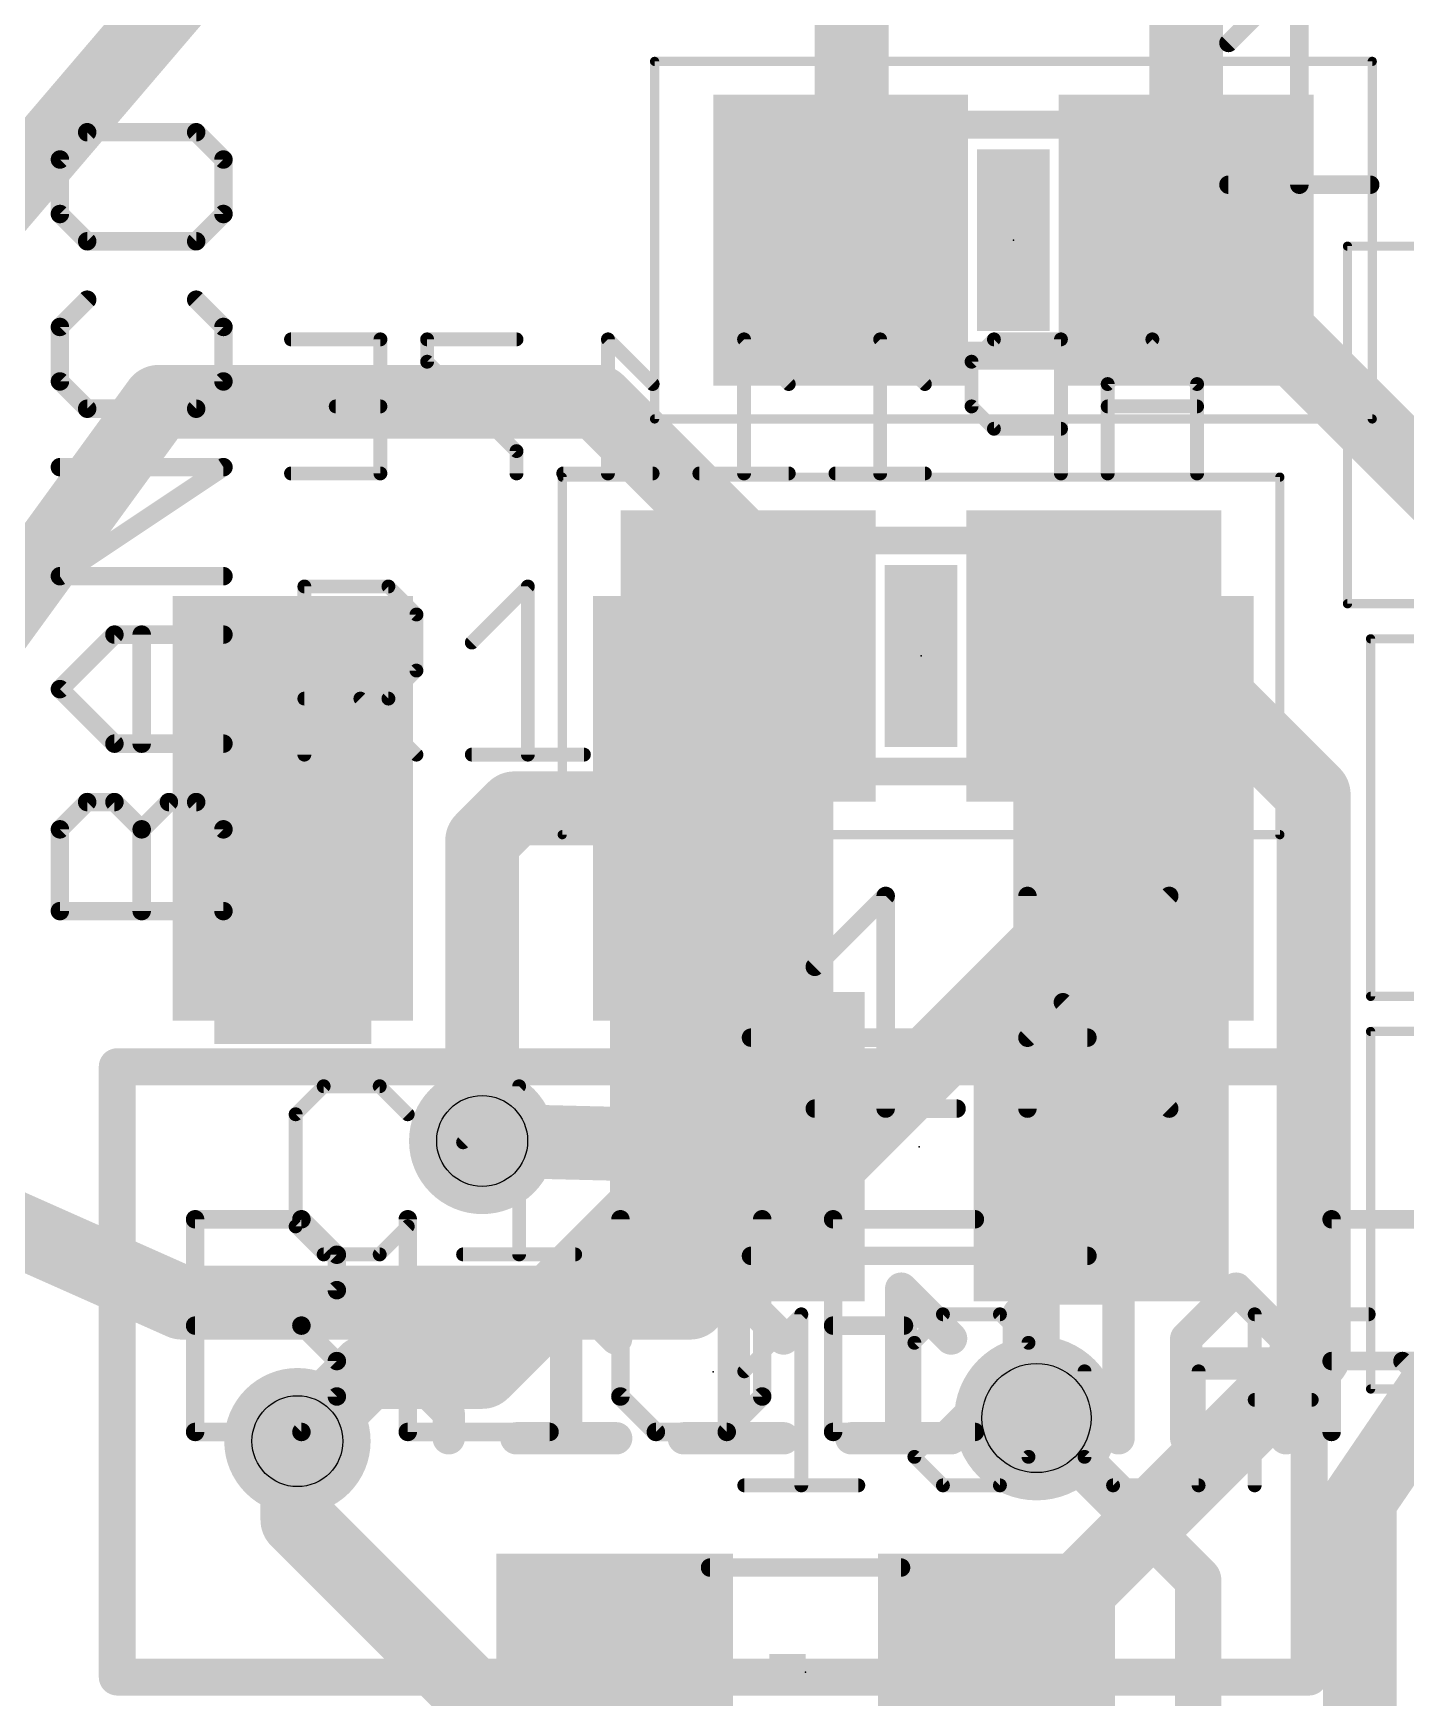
# Model space of a CAD drawing. Extents: x -7.5 to 53.1, y 33.1 to 75.6.
# Drawn here: x 11.5 to 19.05, y 40.12 to 49.27 of the extents above; entities that cross this region are included whole.
import ezdxf

# ---------------------------------------------------------------- set-up
doc = ezdxf.new("R2010")
doc.units = 0
for name, color, linetype in [('1', 22, 'CONTINUOUS'), ('16', 175, 'CONTINUOUS'), ('18', 82, 'CONTINUOUS'), ('21', 251, 'CONTINUOUS'), ('22', 2, 'CONTINUOUS'), ('23', 7, 'CONTINUOUS'), ('24', 7, 'CONTINUOUS'), ('25', 253, 'CONTINUOUS'), ('26', 253, 'CONTINUOUS'), ('27', 253, 'CONTINUOUS'), ('28', 253, 'CONTINUOUS'), ('29', 253, 'CONTINUOUS'), ('30', 253, 'CONTINUOUS'), ('31', 253, 'CONTINUOUS'), ('32', 253, 'CONTINUOUS'), ('35', 253, 'CONTINUOUS'), ('36', 253, 'CONTINUOUS'), ('39', 22, 'CONTINUOUS'), ('40', 175, 'CONTINUOUS'), ('44', 253, 'CONTINUOUS'), ('51', 53, 'CONTINUOUS'), ('52', 253, 'CONTINUOUS')]:
    doc.layers.add(name, color=color, linetype=linetype)

# ---------------------------------------------------------------- blocks, each defined once
blk = doc.blocks.new('RECT')
blk.add_solid([(-0.5, -0.5), (0.5, -0.5), (-0.5, 0.5), (0.5, 0.5)])
blk = doc.blocks.new('ROUNDV')
at = {"const_width": 0.5}
blk.add_lwpolyline([(0, -0.25, 1), (0, 0.25, 1), (0, -0.25)], format="xyb", dxfattribs=at)

msp = doc.modelspace()

# ---------------------------------------------------------------- linework, layer by layer
at = {"layer": '1'}
for points, const_width in [([(9.779, 46.53), (14.9634, 52.6034)], 0.4064), ([(10.16, 44.45), (12.192, 47.244)], 0.4064), ([(12.192, 47.244), (14.605, 47.244)], 0.4064), ([(14.605, 47.244), (15.433, 46.416)], 0.4064), ([(15.433, 46.416), (15.433, 45.847)], 0.4064), ([(17.78, 45.847), (17.333, 45.847)], 0.4064), ([(18.542, 45.085), (17.78, 45.847)], 0.4064), ([(18.542, 42.003), (18.542, 45.085)], 0.4064), ([(14.071, 43.18), (13.97, 43.18)], 0.4064), ([(15.373, 43.148), (14.071, 43.18)], 0.4064), ([(13.97, 41.91), (15.208, 43.148)], 0.4064), ([(15.208, 43.148), (15.373, 43.148)], 0.4064), ([(17.018, 42.793), (17.373, 43.148)], 0.254), ([(17.373, 43.148), (17.939, 43.148)], 0.254), ([(18.796, 41.209), (19.878, 42.799)], 0.4064), ([(17.018, 41.656), (17.018, 42.793)], 0.254), ([(16.798, 40.259), (18.542, 42.003)], 0.4064), ([(12.954, 41.529), (13.335, 41.91)], 0.4064), ([(13.335, 41.91), (13.97, 41.91)], 0.4064), ([(18.796, 36.83), (18.796, 41.209)], 0.4064)]:
    msp.add_lwpolyline(points, dxfattribs=dict(at, const_width=const_width))
for points, const_width in [([(12.192, 47.3456, 1), (12.192, 47.1424)], 0.2032), ([(12.2742, 47.1842, 1), (12.1098, 47.3038)], 0.2032), ([(14.6768, 47.3158, 1), (14.5332, 47.1722)], 0.2032), ([(14.605, 47.1424, 1), (14.605, 47.3456)], 0.2032), ([(15.5346, 46.416, 1), (15.3314, 46.416)], 0.2032), ([(15.3612, 46.3442, 1), (15.5048, 46.4878)], 0.2032), ([(17.333, 45.9486, 1), (17.333, 45.7454)], 0.2032), ([(17.8518, 45.9188, 1), (17.7082, 45.7752)], 0.2032), ([(17.78, 45.7454, 1), (17.78, 45.9486)], 0.2032), ([(15.3314, 45.847, 1), (15.5346, 45.847)], 0.2032), ([(18.6436, 45.085, 1), (18.4404, 45.085)], 0.2032), ([(18.4702, 45.0132, 1), (18.6138, 45.1568)], 0.2032), ([(13.97, 43.2816, 1), (13.97, 43.0784)], 0.2032), ([(14.0735, 43.2816, 1), (14.0685, 43.0784)], 0.2032), ([(14.071, 43.0784, 1), (14.071, 43.2816)], 0.2032), ([(15.208, 43.2496, 1), (15.208, 43.0464)], 0.2032), ([(15.2798, 43.0762, 1), (15.1362, 43.2198)], 0.2032), ([(15.3705, 43.0464, 1), (15.3755, 43.2496)], 0.2032), ([(15.373, 43.0464, 1), (15.373, 43.2496)], 0.2032), ([(17.373, 43.2115, 1), (17.373, 43.0845)], 0.127), ([(17.4179, 43.1031, 1), (17.3281, 43.1929)], 0.127), ([(17.939, 43.0845, 1), (17.939, 43.2115)], 0.127), ([(17.0815, 42.793, 1), (16.9545, 42.793)], 0.127), ([(16.9731, 42.8379, 1), (17.0629, 42.7481)], 0.127), ([(18.6138, 41.9312, 1), (18.4702, 42.0748)], 0.2032), ([(13.335, 42.0116, 1), (13.335, 41.8084)], 0.2032), ([(13.4068, 41.8382, 1), (13.2632, 41.9818)], 0.2032), ([(13.97, 41.8084, 1), (13.97, 42.0116)], 0.2032), ([(18.4404, 42.003, 1), (18.6436, 42.003)], 0.2032), ([(13.8982, 41.9818, 1), (14.0418, 41.8382)], 0.2032), ([(12.8822, 41.6008, 1), (13.0258, 41.4572)], 0.2032), ([(16.9545, 41.656, 1), (17.0815, 41.656)], 0.127), ([(18.8976, 41.209, 1), (18.6944, 41.209)], 0.2032), ([(18.712, 41.2662, 1), (18.88, 41.1518)], 0.2032), ([(16.7262, 40.3308, 1), (16.8698, 40.1872)], 0.2032)]:
    msp.add_lwpolyline(points, format="xyb", dxfattribs=dict(at, const_width=const_width))
at = {"layer": '16'}
for points, const_width in [([(17.841, 54.671), (17.841, 48.133)], 0.4064), ([(16.002, 48.194), (16.002, 49.784)], 0.4064), ([(15.941, 48.133), (16.002, 48.194)], 0.4064), ([(17.841, 48.133), (19.474, 46.5)], 0.4064), ([(13.97, 44.831), (14.1478, 45.0088)], 0.4064), ([(14.1478, 45.0088), (15.24, 45.0088)], 0.4064), ([(17.5514, 44.6024), (17.5514, 45.0088)], 0.4064), ([(13.97, 43.18), (13.97, 44.831)], 0.4064), ([(17.399, 44.45), (17.5514, 44.6024)], 0.4064), ([(15.113, 42.291), (17.272, 44.45)], 0.4064), ([(17.272, 44.45), (17.399, 44.45)], 0.4064), ([(11.176, 42.799), (12.319, 42.291)], 0.4064), ([(12.319, 42.291), (15.113, 42.291)], 0.4064), ([(17.907, 40.767), (17.018, 41.656)], 0.254), ([(12.954, 41.097), (12.954, 41.529)], 0.4064), ([(15.24, 38.811), (12.954, 41.097)], 0.4064), ([(17.907, 38.354), (17.907, 40.767)], 0.254)]:
    msp.add_lwpolyline(points, dxfattribs=dict(at, const_width=const_width))
for points, const_width in [([(16.0738, 48.1222, 1), (15.9302, 48.2658)], 0.2032), ([(17.9128, 48.2048, 1), (17.7692, 48.0612)], 0.2032), ([(15.8692, 48.2048, 1), (16.0128, 48.0612)], 0.2032), ([(15.9004, 48.194, 1), (16.1036, 48.194)], 0.2032), ([(17.7394, 48.133, 1), (17.9426, 48.133)], 0.2032), ([(14.1478, 45.1104, 1), (14.1478, 44.9072)], 0.2032), ([(14.2196, 44.937, 1), (14.076, 45.0806)], 0.2032), ([(15.24, 44.9072, 1), (15.24, 45.1104)], 0.2032), ([(17.653, 45.0088, 1), (17.4498, 45.0088)], 0.2032), ([(14.0716, 44.831, 1), (13.8684, 44.831)], 0.2032), ([(13.8982, 44.9028, 1), (14.0418, 44.7592)], 0.2032), ([(17.6232, 44.5306, 1), (17.4796, 44.6742)], 0.2032), ([(17.4498, 44.6024, 1), (17.653, 44.6024)], 0.2032), ([(17.272, 44.5516, 1), (17.272, 44.3484)], 0.2032), ([(17.3438, 44.3782, 1), (17.2002, 44.5218)], 0.2032), ([(17.3272, 44.5218, 1), (17.4708, 44.3782)], 0.2032), ([(17.399, 44.3484, 1), (17.399, 44.5516)], 0.2032), ([(13.8684, 43.18, 1), (14.0716, 43.18)], 0.2032), ([(12.319, 42.3926, 1), (12.319, 42.1894)], 0.2032), ([(12.2777, 42.1982, 1), (12.3603, 42.3838)], 0.2032), ([(15.113, 42.1894, 1), (15.113, 42.3926)], 0.2032), ([(15.0412, 42.3628, 1), (15.1848, 42.2192)], 0.2032), ([(17.0629, 41.7009, 1), (16.9731, 41.6111)], 0.127), ([(13.0556, 41.529, 1), (12.8524, 41.529)], 0.2032), ([(13.0258, 41.1688, 1), (12.8822, 41.0252)], 0.2032), ([(12.8524, 41.097, 1), (13.0556, 41.097)], 0.2032), ([(17.9705, 40.767, 1), (17.8435, 40.767)], 0.127), ([(17.8621, 40.7221, 1), (17.9519, 40.8119)], 0.127)]:
    msp.add_lwpolyline(points, format="xyb", dxfattribs=dict(at, const_width=const_width))
at = {"layer": '22', "const_width": 0.2032}
for points in [[(18.5166, 43.588), (11.9634, 43.588)], [(11.9634, 43.588), (11.9634, 40.232)], [(18.5166, 40.232), (18.5166, 43.588)], [(11.9634, 40.232), (18.5166, 40.232)]]:
    msp.add_lwpolyline(points, dxfattribs=at)
at = {"layer": '22', "const_width": 0.1016}
for points in [[(11.9634, 43.6388, 1), (11.9634, 43.5372)], [(12.0142, 43.588, 1), (11.9126, 43.588)], [(18.5674, 43.588, 1), (18.4658, 43.588)], [(18.5166, 43.5372, 1), (18.5166, 43.6388)], [(11.9634, 40.2828, 1), (11.9634, 40.1812)], [(11.9126, 40.232, 1), (12.0142, 40.232)], [(18.4658, 40.232, 1), (18.5674, 40.232)], [(18.5166, 40.1812, 1), (18.5166, 40.2828)]]:
    msp.add_lwpolyline(points, format="xyb", dxfattribs=at)
at = {"layer": '23'}
for p in [(16.383, 45.847), (16.373, 43.148), (15.748, 40.259)]:
    msp.add_point(p, dxfattribs=at)
at = {"layer": '24'}
for p in [(16.891, 48.133), (15.24, 41.91)]:
    msp.add_point(p, dxfattribs=at)
at = {"layer": '25'}
for points, const_width in [([(11.7979, 48.7264), (11.648, 48.5765)], 0.1016), ([(12.3973, 48.7264), (11.7979, 48.7264)], 0.1016), ([(12.5472, 48.5765), (12.3973, 48.7264)], 0.1016), ([(11.648, 48.5765), (11.648, 48.2768)], 0.1016), ([(12.5472, 48.2768), (12.5472, 48.5765)], 0.1016), ([(11.648, 48.2768), (11.7979, 48.1269)], 0.1016), ([(12.3973, 48.1269), (12.5472, 48.2768)], 0.1016), ([(11.7979, 48.1269), (12.3973, 48.1269)], 0.1016), ([(11.7979, 47.8056), (11.648, 47.6557)], 0.1016), ([(12.5472, 47.6557), (12.3973, 47.8056)], 0.1016), ([(11.648, 47.6557), (11.648, 47.356)], 0.1016), ([(12.5472, 47.356), (12.5472, 47.6557)], 0.1016), ([(11.648, 47.356), (11.7979, 47.2062)], 0.1016), ([(12.3973, 47.2062), (12.5472, 47.356)], 0.1016), ([(11.7979, 47.2062), (12.3973, 47.2062)], 0.1016), ([(11.648, 46.2854), (12.5472, 46.8848)], 0.1016), ([(12.5472, 46.8848), (11.648, 46.8848)], 0.1016), ([(12.5472, 46.2854), (11.648, 46.2854)], 0.1016), ([(12.9921, 45.3041), (12.9921, 46.2287)], 0.0762), ([(12.9921, 46.2287), (13.4544, 46.2287)], 0.0762), ([(13.4544, 46.2287), (13.6085, 46.0746)], 0.0762), ([(13.9129, 45.9205), (14.2211, 46.2287)], 0.0762), ([(14.2211, 46.2287), (14.2211, 45.3041)], 0.0762), ([(13.6085, 46.0746), (13.6085, 45.7664)], 0.0762), ([(11.648, 45.6643), (11.9478, 45.964)], 0.1016), ([(11.9478, 45.964), (12.5472, 45.964)], 0.1016), ([(12.0976, 45.3646), (12.0976, 45.964)], 0.1016), ([(13.6085, 45.7664), (13.4544, 45.6123)], 0.0762), ([(11.9478, 45.3646), (11.648, 45.6643)], 0.1016), ([(13.4544, 45.6123), (12.9921, 45.6123)], 0.0762), ([(13.3003, 45.6123), (13.6085, 45.3041)], 0.0762), ([(12.5472, 45.3646), (11.9478, 45.3646)], 0.1016), ([(13.9129, 45.3041), (14.5293, 45.3041)], 0.0762), ([(11.648, 44.8934), (11.7979, 45.0432)], 0.1016), ([(11.7979, 45.0432), (11.9478, 45.0432)], 0.1016), ([(11.9478, 45.0432), (12.0976, 44.8934)], 0.1016), ([(12.0976, 44.8934), (12.2475, 45.0432)], 0.1016), ([(12.2475, 45.0432), (12.3973, 45.0432)], 0.1016), ([(12.3973, 45.0432), (12.5472, 44.8934)], 0.1016), ([(11.648, 44.4438), (11.648, 44.8934)], 0.1016), ([(12.0976, 44.4438), (12.0976, 44.8934)], 0.1016), ([(12.5472, 44.8934), (12.5472, 44.4438)], 0.1016), ([(12.5472, 44.4438), (11.648, 44.4438)], 0.1016), ([(13.0982, 43.4807), (12.9441, 43.3266)], 0.0762), ([(13.4064, 43.4807), (13.0982, 43.4807)], 0.0762), ([(13.5605, 43.3266), (13.4064, 43.4807)], 0.0762), ([(13.8649, 43.1725), (14.1731, 43.4807)], 0.0762), ([(14.1731, 43.4807), (14.1731, 42.5561)], 0.0762), ([(12.9441, 43.3266), (12.9441, 42.7102)], 0.0762), ([(12.9441, 42.7102), (13.0982, 42.5561)], 0.0762), ([(13.4064, 42.5561), (13.5605, 42.7102)], 0.0762), ([(13.0982, 42.5561), (13.4064, 42.5561)], 0.0762), ([(13.8649, 42.5561), (14.4813, 42.5561)], 0.0762)]:
    msp.add_lwpolyline(points, dxfattribs=dict(at, const_width=const_width))
for points, const_width in [([(11.7979, 48.7518, 1), (11.7979, 48.701)], 0.0508), ([(11.8159, 48.7084, 1), (11.7799, 48.7443)], 0.0508), ([(12.4153, 48.7443, 1), (12.3794, 48.7084)], 0.0508), ([(12.3973, 48.701, 1), (12.3973, 48.7518)], 0.0508), ([(11.6734, 48.5765, 1), (11.6226, 48.5765)], 0.0508), ([(11.6301, 48.5945, 1), (11.666, 48.5586)], 0.0508), ([(12.5726, 48.5765, 1), (12.5218, 48.5765)], 0.0508), ([(12.5292, 48.5586, 1), (12.5652, 48.5945)], 0.0508), ([(11.666, 48.2948, 1), (11.6301, 48.2588)], 0.0508), ([(12.5652, 48.2588, 1), (12.5292, 48.2948)], 0.0508), ([(11.6226, 48.2768, 1), (11.6734, 48.2768)], 0.0508), ([(12.5218, 48.2768, 1), (12.5726, 48.2768)], 0.0508), ([(11.7979, 48.1523, 1), (11.7979, 48.1015)], 0.0508), ([(11.7799, 48.109, 1), (11.8159, 48.1449)], 0.0508), ([(12.3794, 48.1449, 1), (12.4153, 48.109)], 0.0508), ([(12.3973, 48.1015, 1), (12.3973, 48.1523)], 0.0508), ([(11.8159, 47.7876, 1), (11.7799, 47.8236)], 0.0508), ([(12.4153, 47.8236, 1), (12.3794, 47.7876)], 0.0508), ([(11.6734, 47.6557, 1), (11.6226, 47.6557)], 0.0508), ([(11.6301, 47.6737, 1), (11.666, 47.6378)], 0.0508), ([(12.5726, 47.6557, 1), (12.5218, 47.6557)], 0.0508), ([(12.5292, 47.6378, 1), (12.5652, 47.6737)], 0.0508), ([(11.6226, 47.356, 1), (11.6734, 47.356)], 0.0508), ([(11.666, 47.374, 1), (11.6301, 47.3381)], 0.0508), ([(12.5218, 47.356, 1), (12.5726, 47.356)], 0.0508), ([(12.5652, 47.3381, 1), (12.5292, 47.374)], 0.0508), ([(11.7979, 47.2316, 1), (11.7979, 47.1808)], 0.0508), ([(11.7799, 47.1882, 1), (11.8159, 47.2241)], 0.0508), ([(12.3794, 47.2241, 1), (12.4153, 47.1882)], 0.0508), ([(12.3973, 47.1808, 1), (12.3973, 47.2316)], 0.0508), ([(11.648, 46.9102, 1), (11.648, 46.8594)], 0.0508), ([(12.5613, 46.8637, 1), (12.5331, 46.9059)], 0.0508), ([(12.5472, 46.8594, 1), (12.5472, 46.9102)], 0.0508), ([(11.648, 46.3108, 1), (11.648, 46.26)], 0.0508), ([(11.6339, 46.3065, 1), (11.6621, 46.2642)], 0.0508), ([(12.5472, 46.26, 1), (12.5472, 46.3108)], 0.0508), ([(12.9921, 46.2477, 1), (12.9921, 46.2096)], 0.0381), ([(13.0112, 46.2287, 1), (12.9731, 46.2287)], 0.0381), ([(13.4679, 46.2422, 1), (13.4409, 46.2152)], 0.0381), ([(13.4544, 46.2096, 1), (13.4544, 46.2477)], 0.0381), ([(14.2401, 46.2287, 1), (14.202, 46.2287)], 0.0381), ([(14.2345, 46.2152, 1), (14.2076, 46.2422)], 0.0381), ([(13.6275, 46.0746, 1), (13.5894, 46.0746)], 0.0381), ([(13.595, 46.0611, 1), (13.622, 46.0881)], 0.0381), ([(11.9478, 45.9894, 1), (11.9478, 45.9386)], 0.0508), ([(11.9657, 45.9461, 1), (11.9298, 45.982)], 0.0508), ([(12.123, 45.964, 1), (12.0722, 45.964)], 0.0508), ([(12.5472, 45.9386, 1), (12.5472, 45.9894)], 0.0508), ([(13.8994, 45.934, 1), (13.9264, 45.907)], 0.0381), ([(13.5894, 45.7664, 1), (13.6275, 45.7664)], 0.0381), ([(13.622, 45.7529, 1), (13.595, 45.7799)], 0.0381), ([(11.666, 45.6823, 1), (11.6301, 45.6463)], 0.0508), ([(11.6301, 45.6823, 1), (11.666, 45.6463)], 0.0508), ([(12.9921, 45.6313, 1), (12.9921, 45.5932)], 0.0381), ([(13.3138, 45.6258, 1), (13.2868, 45.5988)], 0.0381), ([(13.4409, 45.6258, 1), (13.4679, 45.5988)], 0.0381), ([(13.4544, 45.5932, 1), (13.4544, 45.6313)], 0.0381), ([(11.9478, 45.39, 1), (11.9478, 45.3392)], 0.0508), ([(11.9298, 45.3466, 1), (11.9657, 45.3825)], 0.0508), ([(12.5472, 45.3392, 1), (12.5472, 45.39)], 0.0508), ([(12.0722, 45.3646, 1), (12.123, 45.3646)], 0.0508), ([(12.9731, 45.3041, 1), (13.0112, 45.3041)], 0.0381), ([(13.595, 45.2906, 1), (13.622, 45.3176)], 0.0381), ([(13.9129, 45.3232, 1), (13.9129, 45.2851)], 0.0381), ([(14.202, 45.3041, 1), (14.2401, 45.3041)], 0.0381), ([(14.5293, 45.2851, 1), (14.5293, 45.3232)], 0.0381), ([(11.7979, 45.0686, 1), (11.7979, 45.0178)], 0.0508), ([(11.8159, 45.0253, 1), (11.7799, 45.0612)], 0.0508), ([(11.9657, 45.0612, 1), (11.9298, 45.0253)], 0.0508), ([(11.9478, 45.0178, 1), (11.9478, 45.0686)], 0.0508), ([(12.2475, 45.0686, 1), (12.2475, 45.0178)], 0.0508), ([(12.2654, 45.0253, 1), (12.2295, 45.0612)], 0.0508), ([(12.4153, 45.0612, 1), (12.3794, 45.0253)], 0.0508), ([(12.3973, 45.0178, 1), (12.3973, 45.0686)], 0.0508), ([(11.6734, 44.8934, 1), (11.6226, 44.8934)], 0.0508), ([(11.6301, 44.9113, 1), (11.666, 44.8754)], 0.0508), ([(12.123, 44.8934, 1), (12.0722, 44.8934)], 0.0508), ([(12.0797, 44.9113, 1), (12.1156, 44.8754)], 0.0508), ([(12.0797, 44.8754, 1), (12.1156, 44.9113)], 0.0508), ([(12.5726, 44.8934, 1), (12.5218, 44.8934)], 0.0508), ([(12.5292, 44.8754, 1), (12.5652, 44.9113)], 0.0508), ([(11.648, 44.4692, 1), (11.648, 44.4184)], 0.0508), ([(12.5472, 44.4184, 1), (12.5472, 44.4692)], 0.0508), ([(11.6226, 44.4438, 1), (11.6734, 44.4438)], 0.0508), ([(12.0722, 44.4438, 1), (12.123, 44.4438)], 0.0508), ([(12.5218, 44.4438, 1), (12.5726, 44.4438)], 0.0508), ([(13.0982, 43.4997, 1), (13.0982, 43.4616)], 0.0381), ([(13.1117, 43.4672, 1), (13.0847, 43.4942)], 0.0381), ([(13.4199, 43.4942, 1), (13.3929, 43.4672)], 0.0381), ([(13.4064, 43.4616, 1), (13.4064, 43.4997)], 0.0381), ([(14.1921, 43.4807, 1), (14.154, 43.4807)], 0.0381), ([(14.1865, 43.4672, 1), (14.1596, 43.4942)], 0.0381), ([(12.9306, 43.3401, 1), (12.9576, 43.3131)], 0.0381), ([(12.9632, 43.3266, 1), (12.9251, 43.3266)], 0.0381), ([(13.547, 43.3131, 1), (13.574, 43.3401)], 0.0381), ([(13.8514, 43.186, 1), (13.8784, 43.159)], 0.0381), ([(12.9576, 42.7237, 1), (12.9306, 42.6967)], 0.0381), ([(13.574, 42.6967, 1), (13.547, 42.7237)], 0.0381), ([(12.9251, 42.7102, 1), (12.9632, 42.7102)], 0.0381), ([(13.0982, 42.5752, 1), (13.0982, 42.5371)], 0.0381), ([(13.0847, 42.5426, 1), (13.1117, 42.5696)], 0.0381), ([(13.3929, 42.5696, 1), (13.4199, 42.5426)], 0.0381), ([(13.4064, 42.5371, 1), (13.4064, 42.5752)], 0.0381), ([(13.8649, 42.5752, 1), (13.8649, 42.5371)], 0.0381), ([(14.154, 42.5561, 1), (14.1921, 42.5561)], 0.0381), ([(14.4813, 42.5371, 1), (14.4813, 42.5752)], 0.0381)]:
    msp.add_lwpolyline(points, format="xyb", dxfattribs=dict(at, const_width=const_width))
at = {"layer": '26', "const_width": 0.1778}
for points in [[(13.7859, 42.3678), (13.2373, 42.3678)], [(13.2373, 42.3678), (13.2373, 42.2307)], [(14.7067, 42.0935), (14.4324, 42.3678)], [(14.4324, 42.3678), (14.4324, 41.5449)], [(15.6275, 42.0935), (15.3532, 42.3678)], [(15.3532, 42.3678), (15.3532, 41.5449)], [(16.5483, 42.0935), (16.274, 42.3678)], [(16.274, 42.3678), (16.274, 41.5449)], [(17.0576, 42.3678), (16.9204, 42.2307)], [(17.469, 42.3678), (17.0576, 42.3678)], [(17.469, 41.5449), (17.469, 42.3678)], [(18.1155, 42.3678), (17.8412, 42.0935)], [(18.3898, 42.0935), (18.1155, 42.3678)], [(13.2373, 42.2307), (13.7859, 41.6821)], [(16.9204, 42.2307), (16.9204, 41.9564)], [(17.8412, 42.0935), (17.8412, 41.5449)], [(18.3898, 41.5449), (18.3898, 42.0935)], [(16.9204, 41.9564), (17.0576, 41.8192)], [(18.3898, 41.9564), (17.8412, 41.9564)], [(17.0576, 41.8192), (17.469, 41.8192)], [(13.7859, 41.6821), (13.7859, 41.5449)], [(14.7067, 41.5449), (14.1581, 41.5449)], [(15.6275, 41.5449), (15.0789, 41.5449)], [(16.5483, 41.5449), (15.9997, 41.5449)]]:
    msp.add_lwpolyline(points, dxfattribs=at)
at = {"layer": '26', "const_width": 0.0889}
for points in [[(13.2373, 42.4123, 1), (13.2373, 42.3234)], [(13.2818, 42.3678, 1), (13.1929, 42.3678)], [(13.7859, 42.3234, 1), (13.7859, 42.4123)], [(14.4768, 42.3678, 1), (14.3879, 42.3678)], [(14.4638, 42.3992, 1), (14.401, 42.3364)], [(15.3976, 42.3678, 1), (15.3087, 42.3678)], [(15.3846, 42.3992, 1), (15.3217, 42.3364)], [(16.3054, 42.3992, 1), (16.2425, 42.3364)], [(16.3184, 42.3678, 1), (16.2295, 42.3678)], [(17.0576, 42.4123, 1), (17.0576, 42.3234)], [(17.089, 42.3364, 1), (17.0262, 42.3992)], [(17.5135, 42.3678, 1), (17.4246, 42.3678)], [(17.469, 42.3234, 1), (17.469, 42.4123)], [(18.147, 42.3992, 1), (18.0841, 42.3364)], [(18.147, 42.3364, 1), (18.0841, 42.3992)], [(13.2687, 42.2621, 1), (13.2059, 42.1992)], [(16.889, 42.2621, 1), (16.9519, 42.1992)], [(16.9649, 42.2307, 1), (16.876, 42.2307)], [(13.1929, 42.2307, 1), (13.2818, 42.2307)], [(14.6753, 42.0621, 1), (14.7381, 42.1249)], [(15.596, 42.0621, 1), (15.6589, 42.1249)], [(16.5168, 42.0621, 1), (16.5797, 42.1249)], [(17.8857, 42.0935, 1), (17.7968, 42.0935)], [(17.8098, 42.1249, 1), (17.8727, 42.0621)], [(18.4343, 42.0935, 1), (18.3454, 42.0935)], [(18.3584, 42.0621, 1), (18.4213, 42.1249)], [(16.9519, 41.9878, 1), (16.889, 41.9249)], [(17.8412, 42.0008, 1), (17.8412, 41.9119)], [(18.3898, 41.9119, 1), (18.3898, 42.0008)], [(16.876, 41.9564, 1), (16.9649, 41.9564)], [(17.0576, 41.8636, 1), (17.0576, 41.7748)], [(17.0262, 41.7878, 1), (17.089, 41.8506)], [(17.469, 41.7748, 1), (17.469, 41.8636)], [(13.8303, 41.6821, 1), (13.7415, 41.6821)], [(13.7545, 41.6506, 1), (13.8173, 41.7135)], [(13.7415, 41.5449, 1), (13.8303, 41.5449)], [(14.1581, 41.5894, 1), (14.1581, 41.5005)], [(14.3879, 41.5449, 1), (14.4768, 41.5449)], [(14.7067, 41.5005, 1), (14.7067, 41.5894)], [(15.0789, 41.5894, 1), (15.0789, 41.5005)], [(15.3087, 41.5449, 1), (15.3976, 41.5449)], [(15.6275, 41.5005, 1), (15.6275, 41.5894)], [(15.9997, 41.5894, 1), (15.9997, 41.5005)], [(16.2295, 41.5449, 1), (16.3184, 41.5449)], [(16.5483, 41.5005, 1), (16.5483, 41.5894)], [(17.4246, 41.5449, 1), (17.5135, 41.5449)], [(17.7968, 41.5449, 1), (17.8857, 41.5449)], [(18.3454, 41.5449, 1), (18.4343, 41.5449)]]:
    msp.add_lwpolyline(points, format="xyb", dxfattribs=at)
at = {"layer": '27'}
for points, const_width in [([(18.0735, 49.2174), (18.4633, 49.6072)], 0.1016), ([(18.4633, 49.6072), (18.4633, 48.4378)], 0.1016), ([(18.0735, 48.4378), (18.8531, 48.4378)], 0.1016), ([(15.7988, 44.1374), (16.1886, 44.5272)], 0.1016), ([(16.1886, 44.5272), (16.1886, 43.3578)], 0.1016), ([(16.9682, 44.5272), (16.9682, 43.3578)], 0.1016), ([(16.9682, 43.7476), (17.7478, 44.5272)], 0.1016), ([(17.1631, 43.9425), (17.7478, 43.3578)], 0.1016), ([(15.7988, 43.3578), (16.5784, 43.3578)], 0.1016), ([(12.3912, 41.5798), (12.3912, 42.7492)], 0.1016), ([(12.3912, 42.7492), (12.9759, 42.7492)], 0.1016), ([(12.9759, 42.7492), (13.1708, 42.5543)], 0.1016), ([(13.5606, 42.7492), (13.5606, 41.5798)], 0.1016), ([(14.73, 42.7492), (14.73, 41.7747)], 0.1016), ([(15.5096, 41.7747), (15.5096, 42.7492)], 0.1016), ([(16.679, 42.7492), (15.8994, 42.7492)], 0.1016), ([(15.8994, 42.7492), (15.8994, 41.5798)], 0.1016), ([(18.6406, 41.5798), (18.6406, 42.7492)], 0.1016), ([(18.6406, 42.7492), (19.2253, 42.7492)], 0.1016), ([(13.1708, 42.5543), (13.1708, 42.3594)], 0.1016), ([(13.1708, 42.3594), (12.9759, 42.1645)], 0.1016), ([(12.3912, 42.1645), (12.9759, 42.1645)], 0.1016), ([(12.9759, 42.1645), (13.1708, 41.9696)], 0.1016), ([(15.4111, 41.9132), (15.7246, 42.2267)], 0.0762), ([(15.7246, 42.2267), (15.7246, 41.2861)], 0.0762), ([(15.8994, 42.1645), (16.2892, 42.1645)], 0.1016), ([(16.3466, 42.0699), (16.5034, 42.2267)], 0.0762), ([(16.5034, 42.2267), (16.8169, 42.2267)], 0.0762), ([(16.8169, 42.2267), (16.9737, 42.0699)], 0.0762), ([(18.2177, 41.2861), (18.2177, 42.2267)], 0.0762), ([(18.2177, 42.2267), (18.8447, 42.2267)], 0.0762), ([(16.3466, 41.4429), (16.3466, 42.0699)], 0.0762), ([(16.3466, 41.4429), (16.9737, 42.0699)], 0.0762), ([(16.9737, 42.0699), (16.9737, 41.4429)], 0.0762), ([(13.1708, 41.9696), (13.1708, 41.7747)], 0.1016), ([(19.2253, 41.9696), (18.6406, 41.9696)], 0.1016), ([(19.0304, 41.9696), (19.4202, 41.5798)], 0.1016), ([(17.2821, 41.9132), (17.2821, 41.4429)], 0.0762), ([(17.9092, 41.2861), (17.9092, 41.9132)], 0.0762), ([(13.1708, 41.7747), (12.9759, 41.5798)], 0.1016), ([(14.73, 41.7747), (14.9249, 41.5798)], 0.1016), ([(15.3147, 41.5798), (15.5096, 41.7747)], 0.1016), ([(18.2177, 41.7564), (18.5312, 41.7564)], 0.0762), ([(12.9759, 41.5798), (12.3912, 41.5798)], 0.1016), ([(13.5606, 41.5798), (14.3402, 41.5798)], 0.1016), ([(14.9249, 41.5798), (15.3147, 41.5798)], 0.1016), ([(15.8994, 41.5798), (16.679, 41.5798)], 0.1016), ([(16.5034, 41.2861), (16.3466, 41.4429)], 0.0762), ([(16.9737, 41.4429), (16.8169, 41.2861)], 0.0762), ([(17.2821, 41.4429), (17.4389, 41.2861)], 0.0762), ([(15.4111, 41.2861), (16.0382, 41.2861)], 0.0762), ([(16.8169, 41.2861), (16.5034, 41.2861)], 0.0762), ([(17.4389, 41.2861), (17.9092, 41.2861)], 0.0762)]:
    msp.add_lwpolyline(points, dxfattribs=dict(at, const_width=const_width))
for points, const_width in [([(18.0555, 49.2354, 1), (18.0915, 49.1994)], 0.0508), ([(18.0735, 48.4632, 1), (18.0735, 48.4124)], 0.0508), ([(18.4379, 48.4378, 1), (18.4887, 48.4378)], 0.0508), ([(18.8531, 48.4124, 1), (18.8531, 48.4632)], 0.0508), ([(16.214, 44.5272, 1), (16.1632, 44.5272)], 0.0508), ([(16.2066, 44.5092, 1), (16.1706, 44.5452)], 0.0508), ([(16.9936, 44.5272, 1), (16.9428, 44.5272)], 0.0508), ([(17.7658, 44.5092, 1), (17.7298, 44.5452)], 0.0508), ([(15.7808, 44.1554, 1), (15.8168, 44.1194)], 0.0508), ([(17.1811, 43.9605, 1), (17.1451, 43.9245)], 0.0508), ([(16.9502, 43.7656, 1), (16.9862, 43.7296)], 0.0508), ([(15.7988, 43.3832, 1), (15.7988, 43.3324)], 0.0508), ([(16.1632, 43.3578, 1), (16.214, 43.3578)], 0.0508), ([(16.5784, 43.3324, 1), (16.5784, 43.3832)], 0.0508), ([(16.9428, 43.3578, 1), (16.9936, 43.3578)], 0.0508), ([(17.7298, 43.3398, 1), (17.7658, 43.3758)], 0.0508), ([(12.4166, 42.7492, 1), (12.3658, 42.7492)], 0.0508), ([(12.3912, 42.7746, 1), (12.3912, 42.7238)], 0.0508), ([(12.9939, 42.7672, 1), (12.9579, 42.7312)], 0.0508), ([(12.9759, 42.7238, 1), (12.9759, 42.7746)], 0.0508), ([(13.586, 42.7492, 1), (13.5352, 42.7492)], 0.0508), ([(14.7554, 42.7492, 1), (14.7046, 42.7492)], 0.0508), ([(15.535, 42.7492, 1), (15.4842, 42.7492)], 0.0508), ([(15.8994, 42.7746, 1), (15.8994, 42.7238)], 0.0508), ([(15.9248, 42.7492, 1), (15.874, 42.7492)], 0.0508), ([(16.679, 42.7238, 1), (16.679, 42.7746)], 0.0508), ([(18.666, 42.7492, 1), (18.6152, 42.7492)], 0.0508), ([(18.6406, 42.7746, 1), (18.6406, 42.7238)], 0.0508), ([(13.1962, 42.5543, 1), (13.1454, 42.5543)], 0.0508), ([(13.1528, 42.5363, 1), (13.1888, 42.5723)], 0.0508), ([(13.1454, 42.3594, 1), (13.1962, 42.3594)], 0.0508), ([(13.1888, 42.3414, 1), (13.1528, 42.3774)], 0.0508), ([(12.3912, 42.1899, 1), (12.3912, 42.1391)], 0.0508), ([(12.9939, 42.1825, 1), (12.9579, 42.1465)], 0.0508), ([(12.9579, 42.1825, 1), (12.9939, 42.1465)], 0.0508), ([(12.9759, 42.1391, 1), (12.9759, 42.1899)], 0.0508), ([(15.7437, 42.2267, 1), (15.7056, 42.2267)], 0.0381), ([(15.7381, 42.2132, 1), (15.7112, 42.2402)], 0.0381), ([(15.8994, 42.1899, 1), (15.8994, 42.1391)], 0.0508), ([(16.2892, 42.1391, 1), (16.2892, 42.1899)], 0.0508), ([(16.5034, 42.2458, 1), (16.5034, 42.2077)], 0.0381), ([(16.5169, 42.2132, 1), (16.4899, 42.2402)], 0.0381), ([(16.8304, 42.2402, 1), (16.8034, 42.2132)], 0.0381), ([(16.8169, 42.2077, 1), (16.8169, 42.2458)], 0.0381), ([(18.2367, 42.2267, 1), (18.1986, 42.2267)], 0.0381), ([(18.2177, 42.2458, 1), (18.2177, 42.2077)], 0.0381), ([(18.8447, 42.2077, 1), (18.8447, 42.2458)], 0.0381), ([(16.3331, 42.0834, 1), (16.3601, 42.0565)], 0.0381), ([(16.3657, 42.0699, 1), (16.3276, 42.0699)], 0.0381), ([(16.9927, 42.0699, 1), (16.9546, 42.0699)], 0.0381), ([(16.9872, 42.0565, 1), (16.9602, 42.0834)], 0.0381), ([(16.9602, 42.0565, 1), (16.9872, 42.0834)], 0.0381), ([(13.1962, 41.9696, 1), (13.1454, 41.9696)], 0.0508), ([(13.1528, 41.9516, 1), (13.1888, 41.9876)], 0.0508), ([(18.6406, 41.995, 1), (18.6406, 41.9442)], 0.0508), ([(19.0484, 41.9876, 1), (19.0124, 41.9516)], 0.0508), ([(15.3976, 41.9266, 1), (15.4246, 41.8997)], 0.0381), ([(17.3012, 41.9132, 1), (17.2631, 41.9132)], 0.0381), ([(17.9283, 41.9132, 1), (17.8902, 41.9132)], 0.0381), ([(13.1888, 41.7567, 1), (13.1528, 41.7927)], 0.0508), ([(14.748, 41.7927, 1), (14.712, 41.7567)], 0.0508), ([(15.5276, 41.7567, 1), (15.4916, 41.7927)], 0.0508), ([(13.1454, 41.7747, 1), (13.1962, 41.7747)], 0.0508), ([(14.7046, 41.7747, 1), (14.7554, 41.7747)], 0.0508), ([(15.4842, 41.7747, 1), (15.535, 41.7747)], 0.0508), ([(18.2177, 41.7754, 1), (18.2177, 41.7373)], 0.0381), ([(18.5312, 41.7373, 1), (18.5312, 41.7754)], 0.0381), ([(12.3912, 41.6052, 1), (12.3912, 41.5544)], 0.0508), ([(12.3658, 41.5798, 1), (12.4166, 41.5798)], 0.0508), ([(12.9579, 41.5978, 1), (12.9939, 41.5618)], 0.0508), ([(12.9759, 41.5544, 1), (12.9759, 41.6052)], 0.0508), ([(13.5606, 41.6052, 1), (13.5606, 41.5544)], 0.0508), ([(13.5352, 41.5798, 1), (13.586, 41.5798)], 0.0508), ([(14.3402, 41.5544, 1), (14.3402, 41.6052)], 0.0508), ([(14.9249, 41.6052, 1), (14.9249, 41.5544)], 0.0508), ([(14.9069, 41.5618, 1), (14.9429, 41.5978)], 0.0508), ([(15.2967, 41.5978, 1), (15.3327, 41.5618)], 0.0508), ([(15.3147, 41.5544, 1), (15.3147, 41.6052)], 0.0508), ([(15.8994, 41.6052, 1), (15.8994, 41.5544)], 0.0508), ([(15.874, 41.5798, 1), (15.9248, 41.5798)], 0.0508), ([(16.679, 41.5544, 1), (16.679, 41.6052)], 0.0508), ([(18.6152, 41.5798, 1), (18.666, 41.5798)], 0.0508), ([(16.3601, 41.4563, 1), (16.3331, 41.4294)], 0.0381), ([(16.3331, 41.4563, 1), (16.3601, 41.4294)], 0.0381), ([(16.3276, 41.4429, 1), (16.3657, 41.4429)], 0.0381), ([(16.9546, 41.4429, 1), (16.9927, 41.4429)], 0.0381), ([(16.9872, 41.4294, 1), (16.9602, 41.4563)], 0.0381), ([(17.2956, 41.4563, 1), (17.2687, 41.4294)], 0.0381), ([(17.2631, 41.4429, 1), (17.3012, 41.4429)], 0.0381), ([(15.4111, 41.3052, 1), (15.4111, 41.2671)], 0.0381), ([(15.7056, 41.2861, 1), (15.7437, 41.2861)], 0.0381), ([(16.0382, 41.2671, 1), (16.0382, 41.3052)], 0.0381), ([(16.5034, 41.3052, 1), (16.5034, 41.2671)], 0.0381), ([(16.4899, 41.2726, 1), (16.5169, 41.2996)], 0.0381), ([(16.8034, 41.2996, 1), (16.8304, 41.2726)], 0.0381), ([(16.8169, 41.2671, 1), (16.8169, 41.3052)], 0.0381), ([(17.4389, 41.3052, 1), (17.4389, 41.2671)], 0.0381), ([(17.4254, 41.2726, 1), (17.4524, 41.2996)], 0.0381), ([(17.8902, 41.2861, 1), (17.9283, 41.2861)], 0.0381), ([(17.9092, 41.2671, 1), (17.9092, 41.3052)], 0.0381), ([(18.1986, 41.2861, 1), (18.2367, 41.2861)], 0.0381)]:
    msp.add_lwpolyline(points, format="xyb", dxfattribs=dict(at, const_width=const_width))
at = {"layer": '28', "const_width": 0.0381}
for points in [[(12.9188, 47.6066, 1), (12.9188, 47.5685)], [(13.4294, 47.5875, 1), (13.3913, 47.5875)], [(13.4103, 47.5685, 1), (13.4103, 47.6066)], [(13.6672, 47.6066, 1), (13.6672, 47.5685)], [(13.6863, 47.5875, 1), (13.6482, 47.5875)], [(14.1587, 47.5685, 1), (14.1587, 47.6066)], [(14.6749, 47.601, 1), (14.6479, 47.5741)], [(14.6805, 47.5875, 1), (14.6424, 47.5875)], [(15.4233, 47.601, 1), (15.3964, 47.5741)], [(15.4289, 47.5875, 1), (15.3908, 47.5875)], [(16.1773, 47.5875, 1), (16.1392, 47.5875)], [(16.1717, 47.601, 1), (16.1448, 47.5741)], [(16.7838, 47.6066, 1), (16.7838, 47.5685)], [(16.7973, 47.5741, 1), (16.7703, 47.601)], [(17.1714, 47.5875, 1), (17.1333, 47.5875)], [(17.1524, 47.5685, 1), (17.1524, 47.6066)], [(17.6685, 47.601, 1), (17.6416, 47.5741)], [(17.6685, 47.5741, 1), (17.6416, 47.601)], [(13.6807, 47.4781, 1), (13.6538, 47.4512)], [(16.68, 47.4647, 1), (16.6419, 47.4647)], [(13.6482, 47.4647, 1), (13.6863, 47.4647)], [(16.6474, 47.4781, 1), (16.6744, 47.4512)], [(14.8937, 47.3283, 1), (14.9206, 47.3553)], [(15.6421, 47.3283, 1), (15.669, 47.3553)], [(16.3905, 47.3283, 1), (16.4174, 47.3553)], [(17.4284, 47.3418, 1), (17.3903, 47.3418)], [(17.3959, 47.3553, 1), (17.4228, 47.3283)], [(17.9199, 47.3418, 1), (17.8818, 47.3418)], [(17.8873, 47.3283, 1), (17.9143, 47.3553)], [(13.1646, 47.238, 1), (13.1646, 47.1999)], [(13.4103, 47.1999, 1), (13.4103, 47.238)], [(16.6744, 47.2324, 1), (16.6474, 47.2054)], [(16.6419, 47.2189, 1), (16.68, 47.2189)], [(17.4093, 47.238, 1), (17.4093, 47.1999)], [(17.9008, 47.1999, 1), (17.9008, 47.238)], [(16.7838, 47.1151, 1), (16.7838, 47.077)], [(17.1524, 47.077, 1), (17.1524, 47.1151)], [(16.7703, 47.0826, 1), (16.7973, 47.1095)], [(14.1778, 46.9732, 1), (14.1397, 46.9732)], [(14.1453, 46.9597, 1), (14.1722, 46.9866)], [(12.9188, 46.8694, 1), (12.9188, 46.8313)], [(13.3913, 46.8503, 1), (13.4294, 46.8503)], [(13.4103, 46.8313, 1), (13.4103, 46.8694)], [(14.1397, 46.8503, 1), (14.1778, 46.8503)], [(14.4157, 46.8694, 1), (14.4157, 46.8313)], [(14.6424, 46.8503, 1), (14.6805, 46.8503)], [(14.9071, 46.8313, 1), (14.9071, 46.8694)], [(15.1641, 46.8694, 1), (15.1641, 46.8313)], [(15.3908, 46.8503, 1), (15.4289, 46.8503)], [(15.6556, 46.8313, 1), (15.6556, 46.8694)], [(15.9125, 46.8694, 1), (15.9125, 46.8313)], [(16.1392, 46.8503, 1), (16.1773, 46.8503)], [(16.404, 46.8313, 1), (16.404, 46.8694)], [(17.1333, 46.8503, 1), (17.1714, 46.8503)], [(17.3903, 46.8503, 1), (17.4284, 46.8503)], [(17.8818, 46.8503, 1), (17.9199, 46.8503)]]:
    msp.add_lwpolyline(points, format="xyb", dxfattribs=at)
at = {"layer": '28', "const_width": 0.0762}
for points in [[(12.9188, 47.5875), (13.4103, 47.5875)], [(13.4103, 47.5875), (13.4103, 46.8503)], [(14.1587, 47.5875), (13.6672, 47.5875)], [(13.6672, 47.5875), (13.6672, 47.4647)], [(14.9071, 47.3418), (14.6614, 47.5875)], [(14.6614, 47.5875), (14.6614, 46.8503)], [(15.6556, 47.3418), (15.4098, 47.5875)], [(15.4098, 47.5875), (15.4098, 46.8503)], [(16.404, 47.3418), (16.1582, 47.5875)], [(16.1582, 47.5875), (16.1582, 46.8503)], [(16.7838, 47.5875), (16.6609, 47.4647)], [(17.1524, 47.5875), (16.7838, 47.5875)], [(17.1524, 46.8503), (17.1524, 47.5875)], [(17.6551, 47.5875), (17.4093, 47.3418)], [(17.9008, 47.3418), (17.6551, 47.5875)], [(13.6672, 47.4647), (14.1587, 46.9732)], [(16.6609, 47.4647), (16.6609, 47.2189)], [(17.4093, 47.3418), (17.4093, 46.8503)], [(17.9008, 46.8503), (17.9008, 47.3418)], [(13.4103, 47.2189), (13.1646, 47.2189)], [(16.6609, 47.2189), (16.7838, 47.096)], [(17.9008, 47.2189), (17.4093, 47.2189)], [(16.7838, 47.096), (17.1524, 47.096)], [(14.1587, 46.9732), (14.1587, 46.8503)], [(13.4103, 46.8503), (12.9188, 46.8503)], [(14.9071, 46.8503), (14.4157, 46.8503)], [(15.6556, 46.8503), (15.1641, 46.8503)], [(16.404, 46.8503), (15.9125, 46.8503)]]:
    msp.add_lwpolyline(points, dxfattribs=at)
at = {"layer": '39', "const_width": 0.0508}
for points in [[(18.728, 46.134), (18.728, 48.1)], [(18.728, 48.1), (22.674, 48.1)], [(14.41, 46.83), (18.356, 46.83)], [(14.41, 44.864), (14.41, 46.83)], [(18.356, 46.83), (18.356, 44.864)], [(22.674, 46.134), (18.728, 46.134)], [(18.855, 45.941), (22.801, 45.941)], [(18.855, 43.975), (18.855, 45.941)], [(18.356, 44.864), (14.41, 44.864)], [(22.801, 43.975), (18.855, 43.975)], [(18.855, 41.816), (18.855, 43.782)], [(18.855, 43.782), (22.801, 43.782)], [(22.801, 41.816), (18.855, 41.816)]]:
    msp.add_lwpolyline(points, dxfattribs=at)
at = {"layer": '39', "const_width": 0.0254}
for points in [[(18.7407, 48.1, 1), (18.7153, 48.1)], [(18.728, 48.1127, 1), (18.728, 48.0873)], [(14.41, 46.8427, 1), (14.41, 46.8173)], [(14.4227, 46.83, 1), (14.3973, 46.83)], [(18.3687, 46.83, 1), (18.3433, 46.83)], [(18.356, 46.8173, 1), (18.356, 46.8427)], [(18.728, 46.1467, 1), (18.728, 46.1213)], [(18.7153, 46.134, 1), (18.7407, 46.134)], [(18.855, 45.9537, 1), (18.855, 45.9283)], [(18.8677, 45.941, 1), (18.8423, 45.941)], [(14.41, 44.8767, 1), (14.41, 44.8513)], [(14.3973, 44.864, 1), (14.4227, 44.864)], [(18.3433, 44.864, 1), (18.3687, 44.864)], [(18.356, 44.8513, 1), (18.356, 44.8767)], [(18.855, 43.9877, 1), (18.855, 43.9623)], [(18.8423, 43.975, 1), (18.8677, 43.975)], [(18.8677, 43.782, 1), (18.8423, 43.782)], [(18.855, 43.7947, 1), (18.855, 43.7693)], [(18.855, 41.8287, 1), (18.855, 41.8033)], [(18.8423, 41.816, 1), (18.8677, 41.816)]]:
    msp.add_lwpolyline(points, format="xyb", dxfattribs=at)
at = {"layer": '40', "const_width": 0.0508}
for points in [[(18.864, 49.116), (14.918, 49.116)], [(14.918, 49.116), (14.918, 47.15)], [(18.864, 47.15), (18.864, 49.116)], [(14.918, 47.15), (18.864, 47.15)]]:
    msp.add_lwpolyline(points, dxfattribs=at)
at = {"layer": '40', "const_width": 0.0254}
for points in [[(14.918, 49.1287, 1), (14.918, 49.1033)], [(14.9307, 49.116, 1), (14.9053, 49.116)], [(18.8767, 49.116, 1), (18.8513, 49.116)], [(18.864, 49.1033, 1), (18.864, 49.1287)], [(14.918, 47.1627, 1), (14.918, 47.1373)], [(14.9053, 47.15, 1), (14.9307, 47.15)], [(18.8513, 47.15, 1), (18.8767, 47.15)], [(18.864, 47.1373, 1), (18.864, 47.1627)]]:
    msp.add_lwpolyline(points, format="xyb", dxfattribs=at)
at = {"layer": '44'}
for centre, radius in [((13.97, 43.18), 0.25), ((17.018, 41.656), 0.3), ((12.954, 41.529), 0.25)]:
    msp.add_circle(centre, radius, dxfattribs=at)
at = {"layer": '51'}
for points, const_width in [([(15.973, 46.482), (16.793, 46.482)], 0.1524), ([(15.973, 45.212), (16.793, 45.212)], 0.1524), ([(15.448, 43.748), (17.298, 43.748)], 0.1016), ([(17.298, 42.548), (15.448, 42.548)], 0.1016), ([(15.223, 40.834), (16.273, 40.834)], 0.1016)]:
    msp.add_lwpolyline(points, dxfattribs=dict(at, const_width=const_width))
for points, const_width in [([(15.973, 46.5201, 1), (15.973, 46.4439)], 0.0762), ([(16.793, 46.4439, 1), (16.793, 46.5201)], 0.0762), ([(15.973, 45.2501, 1), (15.973, 45.1739)], 0.0762), ([(16.793, 45.1739, 1), (16.793, 45.2501)], 0.0762), ([(15.448, 43.7734, 1), (15.448, 43.7226)], 0.0508), ([(17.298, 43.7226, 1), (17.298, 43.7734)], 0.0508), ([(15.448, 42.5734, 1), (15.448, 42.5226)], 0.0508), ([(17.298, 42.5226, 1), (17.298, 42.5734)], 0.0508), ([(15.223, 40.8594, 1), (15.223, 40.8086)], 0.0508), ([(16.273, 40.8086, 1), (16.273, 40.8594)], 0.0508), ([(14.748, 39.909, 1), (14.748, 40.609)], 0.1016), ([(16.748, 40.609, 1), (16.748, 39.909)], 0.1016)]:
    msp.add_lwpolyline(points, format="xyb", dxfattribs=dict(at, const_width=const_width))
at = {"layer": '52', "const_width": 0.1524}
for points in [[(16.481, 48.768), (17.301, 48.768)], [(16.481, 47.498), (17.301, 47.498)]]:
    msp.add_lwpolyline(points, dxfattribs=at)
at = {"layer": '52', "const_width": 0.0762}
for points in [[(16.481, 48.8061, 1), (16.481, 48.7299)], [(17.301, 48.7299, 1), (17.301, 48.8061)], [(16.481, 47.5361, 1), (16.481, 47.4599)], [(17.301, 47.4599, 1), (17.301, 47.5361)]]:
    msp.add_lwpolyline(points, format="xyb", dxfattribs=at)

# ---------------------------------------------------------------- block references
at = {"layer": '1', "xscale": 1.3}
for p, yscale in [((15.433, 45.847), 1.5), ((17.333, 45.847), 1.5), ((15.373, 43.148), 1.6), ((17.373, 43.148), 1.6)]:
    msp.add_blockref('RECT', p, dxfattribs=dict(at, yscale=yscale))
at = {"layer": '1', "xscale": 1.2, "yscale": 1.2, "rotation": 90}
for p in [(14.698, 40.259), (16.798, 40.259)]:
    msp.add_blockref('RECT', p, dxfattribs=at)
at = {"layer": '16'}
for p, xscale, yscale in [((15.941, 48.133), 1.3, 1.5), ((17.841, 48.133), 1.3, 1.5), ((12.9286, 45.0088), 1.2192, 2.2352), ((15.24, 45.0088), 1.2192, 2.2352), ((17.5514, 45.0088), 1.2192, 2.2352)]:
    msp.add_blockref('RECT', p, dxfattribs=dict(at, xscale=xscale, yscale=yscale))
at = {"layer": '18'}
for p, xscale, yscale in [((13.97, 43.18), 0.8048, 0.8048), ((13.97, 43.18), 0.8048, 0.8048), ((17.018, 41.656), 0.9048, 0.9048), ((17.018, 41.656), 0.9048, 0.9048), ((12.954, 41.529), 0.8048, 0.8048), ((12.954, 41.529), 0.8048, 0.8048)]:
    msp.add_blockref('ROUNDV', p, dxfattribs=dict(at, xscale=xscale, yscale=yscale))
at = {"layer": '21', "xscale": 0.2, "yscale": 0.2, "rotation": 90}
msp.add_blockref('RECT', (15.648, 40.259), dxfattribs=at)
at = {"layer": '29', "xscale": 1.4016}
for p, yscale in [((15.433, 45.847), 1.6016), ((17.333, 45.847), 1.6016), ((15.373, 43.148), 1.7016), ((17.373, 43.148), 1.7016)]:
    msp.add_blockref('RECT', p, dxfattribs=dict(at, yscale=yscale))
at = {"layer": '29', "xscale": 1.3016, "yscale": 1.3016, "rotation": 90}
for p in [(14.698, 40.259), (16.798, 40.259)]:
    msp.add_blockref('RECT', p, dxfattribs=at)
at = {"layer": '30'}
for p, xscale, yscale in [((15.941, 48.133), 1.4016, 1.6016), ((17.841, 48.133), 1.4016, 1.6016), ((12.9286, 45.0088), 1.3208, 2.3368), ((15.24, 45.0088), 1.3208, 2.3368), ((17.5514, 45.0088), 1.3208, 2.3368)]:
    msp.add_blockref('RECT', p, dxfattribs=dict(at, xscale=xscale, yscale=yscale))
at = {"layer": '31', "xscale": 1.3}
for p, yscale in [((15.433, 45.847), 1.5), ((17.333, 45.847), 1.5), ((15.373, 43.148), 1.6), ((17.373, 43.148), 1.6)]:
    msp.add_blockref('RECT', p, dxfattribs=dict(at, yscale=yscale))
at = {"layer": '31', "xscale": 1.2, "yscale": 1.2, "rotation": 90}
for p in [(14.698, 40.259), (16.798, 40.259)]:
    msp.add_blockref('RECT', p, dxfattribs=at)
at = {"layer": '32'}
for p, xscale, yscale in [((15.941, 48.133), 1.3, 1.5), ((17.841, 48.133), 1.3, 1.5), ((12.9286, 45.0088), 1.2192, 2.2352), ((15.24, 45.0088), 1.2192, 2.2352), ((17.5514, 45.0088), 1.2192, 2.2352)]:
    msp.add_blockref('RECT', p, dxfattribs=dict(at, xscale=xscale, yscale=yscale))
at = {"layer": '35', "xscale": 0.3998, "yscale": 1.0002}
msp.add_blockref('RECT', (16.383, 45.847), dxfattribs=at)
at = {"layer": '36', "xscale": 0.3998, "yscale": 1.0002}
msp.add_blockref('RECT', (16.891, 48.133), dxfattribs=at)
at = {"layer": '51'}
for p, xscale, yscale in [((15.6412, 45.8485), 0.65, 1.4), ((17.1144, 45.8485), 0.65, 1.4), ((15.623, 43.148), 0.5, 1.3), ((17.123, 43.148), 0.5, 1.3)]:
    msp.add_blockref('RECT', p, dxfattribs=dict(at, xscale=xscale, yscale=yscale))
at = {"layer": '51', "rotation": 90}
for p, xscale, yscale in [((14.998, 40.7215), 0.325, 0.5), ((16.498, 40.7215), 0.325, 0.5), ((15.123, 40.509), 0.15, 0.25), ((16.373, 40.509), 0.15, 0.25), ((15.1605, 40.259), 0.4, 0.175), ((16.3355, 40.259), 0.4, 0.175)]:
    msp.add_blockref('RECT', p, dxfattribs=dict(at, xscale=xscale, yscale=yscale))
at = {"layer": '52'}
for p, xscale, yscale in [((16.1492, 48.1315), 0.65, 1.4), ((17.6224, 48.1315), 0.65, 1.4), ((12.9286, 44.6405), 0.8636, 1.8542), ((12.9286, 44.6405), 0.8636, 1.8542), ((15.24, 44.6405), 0.8636, 1.8542), ((15.24, 44.6405), 0.8636, 1.8542), ((17.5514, 44.6405), 0.8636, 1.8542), ((17.5514, 44.6405), 0.8636, 1.8542)]:
    msp.add_blockref('RECT', p, dxfattribs=dict(at, xscale=xscale, yscale=yscale))

doc.saveas('drawing.dxf')
